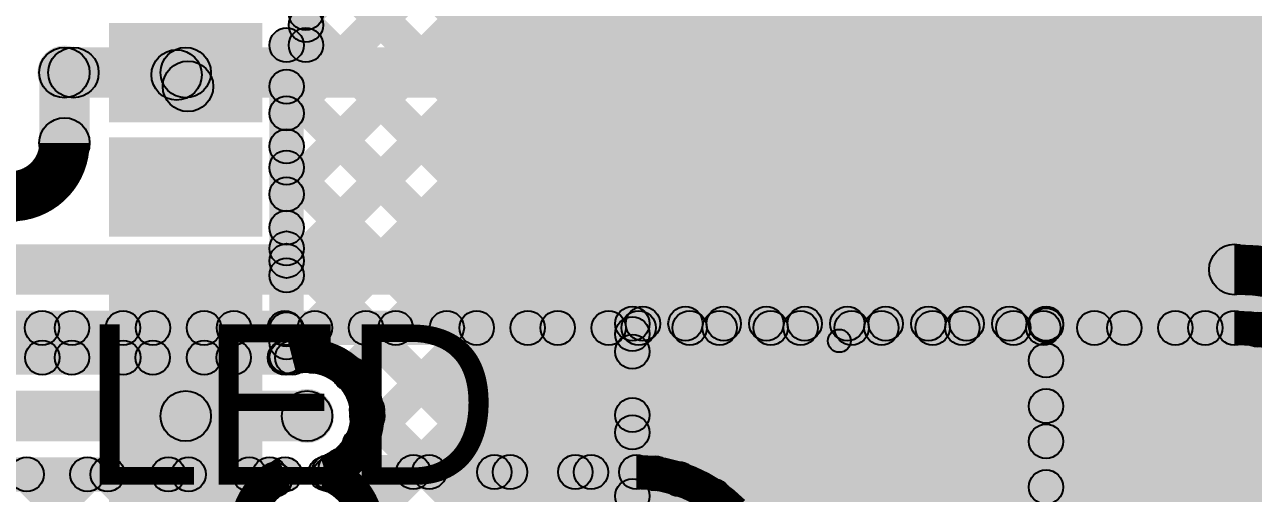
# Model space of a CAD drawing. Header units: millimetres. Extents: x 0 to 210, y 0 to 213.
# Drawn here: x 1.522 to 2.058, y 2.97 to 3.175 of the extents above; entities that cross this region are included whole.
import ezdxf

# ---------------------------------------------------------------- set-up
doc = ezdxf.new("R2010")
doc.units = ezdxf.units.MM
doc.header["$MEASUREMENT"] = 0
for name, color, linetype in [('BottomLayer', 5, 'Continuous'), ('TopLayer', 1, 'Continuous'), ('TopOverlay', 2, 'Continuous'), ('TopPaste', 8, 'Continuous'), ('TopSolder', 216, 'Continuous'), ('ViaHoleLayer', 16, 'Continuous')]:
    doc.layers.add(name, color=color, linetype=linetype)

# ---------------------------------------------------------------- blocks, each defined once
blk = doc.blocks.new('ESP32_WROOM_32E_4MB__5')
at = {"layer": 'TopLayer'}
for points in [[(-0.37402, 0.26732), (-0.31496, 0.26732), (-0.31496, 0.23189), (-0.37402, 0.23189)], [(-0.37402, 0.21732), (-0.31496, 0.21732), (-0.31496, 0.18189), (-0.37402, 0.18189)], [(-0.37402, 0.16732), (-0.31496, 0.16732), (-0.31496, 0.13189), (-0.37402, 0.13189)], [(-0.13189, 0.12244), (0.01378, 0.12244), (0.01378, -0.02323), (-0.13189, -0.02323)], [(-0.37402, 0.11732), (-0.31496, 0.11732), (-0.31496, 0.08189), (-0.37402, 0.08189)], [(-0.37402, 0.06732), (-0.31496, 0.06732), (-0.31496, 0.03189), (-0.37402, 0.03189)]]:
    blk.add_hatch(color=1, dxfattribs=at).paths.add_polyline_path(points)
at = {"layer": 'TopPaste'}
for points in [[(-0.37402, 0.26732), (-0.31496, 0.26732), (-0.31496, 0.23189), (-0.37402, 0.23189)], [(-0.37402, 0.21732), (-0.31496, 0.21732), (-0.31496, 0.18189), (-0.37402, 0.18189)], [(-0.37402, 0.16732), (-0.31496, 0.16732), (-0.31496, 0.13189), (-0.37402, 0.13189)], [(-0.13189, 0.12244), (0.01378, 0.12244), (0.01378, -0.02323), (-0.13189, -0.02323)], [(-0.37402, 0.11732), (-0.31496, 0.11732), (-0.31496, 0.08189), (-0.37402, 0.08189)], [(-0.37402, 0.06732), (-0.31496, 0.06732), (-0.31496, 0.03189), (-0.37402, 0.03189)]]:
    blk.add_hatch(color=8, dxfattribs=at).paths.add_polyline_path(points)
at = {"layer": 'TopSolder'}
for points in [[(-0.37802, 0.27132), (-0.31096, 0.27132), (-0.31096, 0.22789), (-0.37802, 0.22789)], [(-0.37802, 0.22132), (-0.31096, 0.22132), (-0.31096, 0.17789), (-0.37802, 0.17789)], [(-0.37802, 0.17132), (-0.31096, 0.17132), (-0.31096, 0.12789), (-0.37802, 0.12789)], [(-0.13589, 0.12644), (0.01778, 0.12644), (0.01778, -0.02723), (-0.13589, -0.02723)], [(-0.37802, 0.12132), (-0.31096, 0.12132), (-0.31096, 0.07789), (-0.37802, 0.07789)], [(-0.37802, 0.07132), (-0.31096, 0.07132), (-0.31096, 0.02789), (-0.37802, 0.02789)]]:
    blk.add_hatch(color=216, dxfattribs=at).paths.add_polyline_path(points)

msp = doc.modelspace()

# ---------------------------------------------------------------- hatches: boundary and pattern name
at = {"layer": 'BottomLayer'}
h = msp.add_hatch(color=5, dxfattribs=at)
edge = h.paths.add_edge_path()
edge.add_arc((1.53905, 3.154), 0.01181, 0, 360)
h = msp.add_hatch(color=5, dxfattribs=at)
edge = h.paths.add_edge_path()
edge.add_arc((1.53905, 3.154), 0.011, 0, 360)
h = msp.add_hatch(color=5, dxfattribs=at)
edge = h.paths.add_edge_path()
edge.add_arc((1.543, 3.154), 0.011, 0, 360)
for points in [[(1.543, 3.143), (1.543, 3.165), (2.14144, 3.165), (2.14144, 3.143)], [(1.55005, 3.12327), (1.52805, 3.12327), (1.52805, 3.154), (1.55005, 3.154)], [(1.396, 3.057), (1.396, 3.079), (2.05, 3.079), (2.05, 3.057)], [(1.396, 3.035), (1.396, 3.05), (2.05, 3.05), (2.05, 3.035)], [(1.52399, 3.0372), (1.5346, 3.0478), (1.5476, 3.0348), (1.53699, 3.0242)], [(1.53466, 3.0242), (1.52406, 3.0348), (1.53706, 3.0478), (1.54766, 3.0372)], [(1.55935, 3.0372), (1.56996, 3.0478), (1.58296, 3.0348), (1.57235, 3.0242)], [(1.57002, 3.0242), (1.55941, 3.0348), (1.57241, 3.0478), (1.58302, 3.0372)], [(1.5947, 3.0372), (1.60531, 3.0478), (1.61831, 3.0348), (1.6077, 3.0242)], [(1.60537, 3.0242), (1.59477, 3.0348), (1.60777, 3.0478), (1.61837, 3.0372)], [(1.63006, 3.0372), (1.64067, 3.0478), (1.65299, 3.03548), (1.64239, 3.02487)], [(1.64073, 3.0242), (1.63012, 3.0348), (1.64312, 3.0478), (1.65373, 3.0372)], [(1.66905, 3.01716), (1.65844, 3.02777), (1.67848, 3.0478), (1.68908, 3.0372)], [(1.67347, 2.98623), (1.66287, 2.99684), (1.71383, 3.0478), (1.72444, 3.0372)], [(1.66542, 3.0372), (1.67602, 3.0478), (1.73902, 2.9848), (1.72842, 2.9742)], [(1.69679, 2.9742), (1.68619, 2.9848), (1.74919, 3.0478), (1.75979, 3.0372)], [(1.70077, 3.0372), (1.71138, 3.0478), (1.77438, 2.9848), (1.76377, 2.9742)], [(1.73215, 2.9742), (1.72154, 2.9848), (1.78454, 3.0478), (1.79515, 3.0372)], [(1.73613, 3.0372), (1.74673, 3.0478), (1.81268, 2.98186), (1.80207, 2.97125)], [(1.76751, 2.9742), (1.7569, 2.9848), (1.8199, 3.0478), (1.83051, 3.0372)], [(1.77148, 3.0372), (1.78209, 3.0478), (2.0553, 2.77459), (2.04469, 2.76399)], [(1.8023, 2.97364), (1.7917, 2.98425), (1.85525, 3.0478), (1.86586, 3.0372)], [(1.80684, 3.0372), (1.81744, 3.0478), (2.08177, 2.78348), (2.07116, 2.77287)], [(1.82781, 2.9638), (1.81721, 2.9744), (1.89061, 3.0478), (1.90122, 3.0372)], [(1.84589, 2.94651), (1.83528, 2.95712), (1.92596, 3.0478), (1.93657, 3.0372)], [(1.84219, 3.0372), (1.8528, 3.0478), (2.1158, 2.7848), (2.10519, 2.7742)], [(1.85871, 2.92398), (1.8481, 2.93458), (1.96132, 3.0478), (1.97193, 3.0372)], [(1.8638, 2.89372), (1.8532, 2.90432), (1.99668, 3.0478), (2.00728, 3.0372)], [(1.8638, 2.85836), (1.8532, 2.86897), (2.03203, 3.0478), (2.04264, 3.0372)], [(1.8638, 2.82301), (1.8532, 2.83361), (2.06466, 3.04508), (2.07527, 3.03447)], [(1.87755, 3.0372), (1.88815, 3.0478), (2.15115, 2.7848), (2.14055, 2.7742)], [(1.9129, 3.0372), (1.92351, 3.0478), (2.13002, 2.8413), (2.11941, 2.83069)], [(1.94826, 3.0372), (1.95886, 3.0478), (2.1298, 2.87686), (2.1192, 2.86626)], [(1.98361, 3.0372), (1.99422, 3.0478), (2.1298, 2.91222), (2.1192, 2.90161)], [(2.01897, 3.0372), (2.02957, 3.0478), (2.1298, 2.94758), (2.1192, 2.93697)], [(2.05505, 3.03647), (2.06565, 3.04708), (2.12908, 2.98365), (2.11847, 2.97305)], [(1.41863, 3.022), (1.41863, 3.037), (1.63852, 3.037), (1.63852, 3.022)], [(1.8638, 2.78765), (1.8532, 2.79826), (2.0885, 3.03356), (2.09911, 3.02296)], [(1.41863, 2.993), (1.41863, 3.015), (1.645, 3.015), (1.645, 2.993)], [(1.66587, 3.00139), (1.67648, 3.01199), (1.70367, 2.9848), (1.69306, 2.9742)], [(1.41863, 2.971), (1.41863, 2.986), (1.63541, 2.986), (1.63541, 2.971)], [(1.65459, 2.972), (1.65459, 2.987), (1.78886, 2.987), (1.78886, 2.972)], [(1.65477, 2.97713), (1.66538, 2.98774), (1.66831, 2.9848), (1.6577, 2.9742)], [(1.50537, 2.9242), (1.49477, 2.9348), (1.54377, 2.9838), (1.55437, 2.9732)], [(1.51728, 2.9732), (1.52789, 2.9838), (1.73789, 2.7738), (1.72728, 2.7632)], [(1.54137, 2.92484), (1.53076, 2.93545), (1.57912, 2.9838), (1.58973, 2.9732)], [(1.55264, 2.9732), (1.56325, 2.9838), (1.8128, 2.73425), (1.8022, 2.72364)], [(1.56581, 2.91392), (1.5552, 2.92453), (1.61448, 2.9838), (1.62508, 2.9732)], [(1.58799, 2.9732), (1.5986, 2.9838), (1.62401, 2.9584), (1.6134, 2.94779)], [(1.62335, 2.9732), (1.63396, 2.9838), (1.63623, 2.98153), (1.62562, 2.97093)]]:
    msp.add_hatch(color=5, dxfattribs=at).paths.add_polyline_path(points)
h = msp.add_hatch(color=5, dxfattribs=at)
edge = h.paths.add_edge_path()
edge.add_arc((1.53905, 3.12327), 0.011, 0, 360)
h = msp.add_hatch(color=5, dxfattribs=at)
edge = h.paths.add_edge_path()
edge.add_arc((1.53905, 3.12327), 0.011, 0, 360)
h = msp.add_hatch(color=5, dxfattribs=at)
edge = h.paths.add_edge_path()
edge.add_arc((1.51578, 3.1), 0.011, 0, 360)
h = msp.add_hatch(color=5, dxfattribs=at)
edge = h.paths.add_edge_path()
edge.add_arc((1.51578, 3.1), 0.011, 0, 360)
h = msp.add_hatch(color=5, dxfattribs=at)
edge = h.paths.add_edge_path()
edge.add_arc((2.05, 3.068), 0.011, 0, 360)
h = msp.add_hatch(color=5, dxfattribs=at)
edge = h.paths.add_edge_path()
edge.add_arc((2.05, 3.068), 0.011, 0, 360)
h = msp.add_hatch(color=5, dxfattribs=at)
edge = h.paths.add_edge_path()
edge.add_arc((1.5293, 3.0425), 0.0075, 0, 360)
h = msp.add_hatch(color=5, dxfattribs=at)
edge = h.paths.add_edge_path()
edge.add_arc((1.54236, 3.0425), 0.0075, 0, 360)
h = msp.add_hatch(color=5, dxfattribs=at)
edge = h.paths.add_edge_path()
edge.add_arc((1.56465, 3.0425), 0.0075, 0, 360)
h = msp.add_hatch(color=5, dxfattribs=at)
edge = h.paths.add_edge_path()
edge.add_arc((1.57772, 3.0425), 0.0075, 0, 360)
h = msp.add_hatch(color=5, dxfattribs=at)
edge = h.paths.add_edge_path()
edge.add_arc((1.60001, 3.0425), 0.0075, 0, 360)
h = msp.add_hatch(color=5, dxfattribs=at)
edge = h.paths.add_edge_path()
edge.add_arc((1.61307, 3.0425), 0.0075, 0, 360)
h = msp.add_hatch(color=5, dxfattribs=at)
edge = h.paths.add_edge_path()
edge.add_arc((1.63536, 3.0425), 0.0075, 0, 360)
h = msp.add_hatch(color=5, dxfattribs=at)
edge = h.paths.add_edge_path()
edge.add_arc((1.64843, 3.0425), 0.0075, 0, 360)
h = msp.add_hatch(color=5, dxfattribs=at)
edge = h.paths.add_edge_path()
edge.add_arc((1.67072, 3.0425), 0.0075, 0, 360)
h = msp.add_hatch(color=5, dxfattribs=at)
edge = h.paths.add_edge_path()
edge.add_arc((1.68378, 3.0425), 0.0075, 0, 360)
h = msp.add_hatch(color=5, dxfattribs=at)
edge = h.paths.add_edge_path()
edge.add_arc((1.70607, 3.0425), 0.0075, 0, 360)
h = msp.add_hatch(color=5, dxfattribs=at)
edge = h.paths.add_edge_path()
edge.add_arc((1.71914, 3.0425), 0.0075, 0, 360)
h = msp.add_hatch(color=5, dxfattribs=at)
edge = h.paths.add_edge_path()
edge.add_arc((1.74143, 3.0425), 0.0075, 0, 360)
h = msp.add_hatch(color=5, dxfattribs=at)
edge = h.paths.add_edge_path()
edge.add_arc((1.75449, 3.0425), 0.0075, 0, 360)
h = msp.add_hatch(color=5, dxfattribs=at)
edge = h.paths.add_edge_path()
edge.add_arc((1.77678, 3.0425), 0.0075, 0, 360)
h = msp.add_hatch(color=5, dxfattribs=at)
edge = h.paths.add_edge_path()
edge.add_arc((1.78985, 3.0425), 0.0075, 0, 360)
h = msp.add_hatch(color=5, dxfattribs=at)
edge = h.paths.add_edge_path()
edge.add_arc((1.81214, 3.0425), 0.0075, 0, 360)
h = msp.add_hatch(color=5, dxfattribs=at)
edge = h.paths.add_edge_path()
edge.add_arc((1.8252, 3.0425), 0.0075, 0, 360)
h = msp.add_hatch(color=5, dxfattribs=at)
edge = h.paths.add_edge_path()
edge.add_arc((1.8475, 3.0425), 0.0075, 0, 360)
h = msp.add_hatch(color=5, dxfattribs=at)
edge = h.paths.add_edge_path()
edge.add_arc((1.86056, 3.0425), 0.0075, 0, 360)
h = msp.add_hatch(color=5, dxfattribs=at)
edge = h.paths.add_edge_path()
edge.add_arc((1.88285, 3.0425), 0.0075, 0, 360)
h = msp.add_hatch(color=5, dxfattribs=at)
edge = h.paths.add_edge_path()
edge.add_arc((1.89591, 3.0425), 0.0075, 0, 360)
h = msp.add_hatch(color=5, dxfattribs=at)
edge = h.paths.add_edge_path()
edge.add_arc((1.91821, 3.0425), 0.0075, 0, 360)
h = msp.add_hatch(color=5, dxfattribs=at)
edge = h.paths.add_edge_path()
edge.add_arc((1.93127, 3.0425), 0.0075, 0, 360)
h = msp.add_hatch(color=5, dxfattribs=at)
edge = h.paths.add_edge_path()
edge.add_arc((1.95356, 3.0425), 0.0075, 0, 360)
h = msp.add_hatch(color=5, dxfattribs=at)
edge = h.paths.add_edge_path()
edge.add_arc((1.96662, 3.0425), 0.0075, 0, 360)
h = msp.add_hatch(color=5, dxfattribs=at)
edge = h.paths.add_edge_path()
edge.add_arc((1.98892, 3.0425), 0.0075, 0, 360)
h = msp.add_hatch(color=5, dxfattribs=at)
edge = h.paths.add_edge_path()
edge.add_arc((2.00198, 3.0425), 0.0075, 0, 360)
h = msp.add_hatch(color=5, dxfattribs=at)
edge = h.paths.add_edge_path()
edge.add_arc((2.02427, 3.0425), 0.0075, 0, 360)
h = msp.add_hatch(color=5, dxfattribs=at)
edge = h.paths.add_edge_path()
edge.add_arc((2.03733, 3.0425), 0.0075, 0, 360)
h = msp.add_hatch(color=5, dxfattribs=at)
edge = h.paths.add_edge_path()
edge.add_arc((2.05, 3.0425), 0.0075, 0, 360)
h = msp.add_hatch(color=5, dxfattribs=at)
edge = h.paths.add_edge_path()
edge.add_arc((2.05, 3.0425), 0.0075, 0, 360)
h = msp.add_hatch(color=5, dxfattribs=at)
edge = h.paths.add_edge_path()
edge.add_arc((2.06035, 3.04178), 0.0075, 0, 360)
h = msp.add_hatch(color=5, dxfattribs=at)
edge = h.paths.add_edge_path()
edge.add_arc((1.52936, 3.0295), 0.0075, 0, 360)
h = msp.add_hatch(color=5, dxfattribs=at)
edge = h.paths.add_edge_path()
edge.add_arc((1.5423, 3.0295), 0.0075, 0, 360)
h = msp.add_hatch(color=5, dxfattribs=at)
edge = h.paths.add_edge_path()
edge.add_arc((1.56471, 3.0295), 0.0075, 0, 360)
h = msp.add_hatch(color=5, dxfattribs=at)
edge = h.paths.add_edge_path()
edge.add_arc((1.57765, 3.0295), 0.0075, 0, 360)
h = msp.add_hatch(color=5, dxfattribs=at)
edge = h.paths.add_edge_path()
edge.add_arc((1.60007, 3.0295), 0.0075, 0, 360)
h = msp.add_hatch(color=5, dxfattribs=at)
edge = h.paths.add_edge_path()
edge.add_arc((1.61301, 3.0295), 0.0075, 0, 360)
h = msp.add_hatch(color=5, dxfattribs=at)
edge = h.paths.add_edge_path()
edge.add_arc((1.63543, 3.0295), 0.0075, 0, 360)
h = msp.add_hatch(color=5, dxfattribs=at)
edge = h.paths.add_edge_path()
edge.add_arc((1.63852, 3.0295), 0.0075, 0, 360)
h = msp.add_hatch(color=5, dxfattribs=at)
edge = h.paths.add_edge_path()
edge.add_arc((1.63852, 3.0295), 0.0075, 0, 360)
h = msp.add_hatch(color=5, dxfattribs=at)
edge = h.paths.add_edge_path()
edge.add_arc((1.64769, 3.03017), 0.0075, 0, 360)
h = msp.add_hatch(color=5, dxfattribs=at)
edge = h.paths.add_edge_path()
edge.add_arc((1.66374, 3.02246), 0.0075, 0, 360)
h = msp.add_hatch(color=5, dxfattribs=at)
edge = h.paths.add_edge_path()
edge.add_arc((1.645, 3.004), 0.01181, 0, 360)
h = msp.add_hatch(color=5, dxfattribs=at)
edge = h.paths.add_edge_path()
edge.add_arc((1.645, 3.004), 0.011, 0, 360)
h = msp.add_hatch(color=5, dxfattribs=at)
edge = h.paths.add_edge_path()
edge.add_arc((1.67117, 3.00669), 0.0075, 0, 360)
h = msp.add_hatch(color=5, dxfattribs=at)
edge = h.paths.add_edge_path()
edge.add_arc((1.67131, 3.004), 0.0075, 0, 360)
h = msp.add_hatch(color=5, dxfattribs=at)
edge = h.paths.add_edge_path()
edge.add_arc((1.67131, 3.004), 0.0075, 0, 360)
h = msp.add_hatch(color=5, dxfattribs=at)
edge = h.paths.add_edge_path()
edge.add_arc((1.66817, 2.99153), 0.0075, 0, 360)
h = msp.add_hatch(color=5, dxfattribs=at)
edge = h.paths.add_edge_path()
edge.add_arc((1.66007, 2.98243), 0.0075, 0, 360)
h = msp.add_hatch(color=5, dxfattribs=at)
edge = h.paths.add_edge_path()
edge.add_arc((1.52259, 2.9785), 0.0075, 0, 360)
h = msp.add_hatch(color=5, dxfattribs=at)
edge = h.paths.add_edge_path()
edge.add_arc((1.54907, 2.9785), 0.0075, 0, 360)
h = msp.add_hatch(color=5, dxfattribs=at)
edge = h.paths.add_edge_path()
edge.add_arc((1.55794, 2.9785), 0.0075, 0, 360)
h = msp.add_hatch(color=5, dxfattribs=at)
edge = h.paths.add_edge_path()
edge.add_arc((1.58443, 2.9785), 0.0075, 0, 360)
h = msp.add_hatch(color=5, dxfattribs=at)
edge = h.paths.add_edge_path()
edge.add_arc((1.5933, 2.9785), 0.0075, 0, 360)
h = msp.add_hatch(color=5, dxfattribs=at)
edge = h.paths.add_edge_path()
edge.add_arc((1.61978, 2.9785), 0.0075, 0, 360)
h = msp.add_hatch(color=5, dxfattribs=at)
edge = h.paths.add_edge_path()
edge.add_arc((1.62865, 2.9785), 0.0075, 0, 360)
h = msp.add_hatch(color=5, dxfattribs=at)
edge = h.paths.add_edge_path()
edge.add_arc((1.63541, 2.9785), 0.0075, 0, 360)
h = msp.add_hatch(color=5, dxfattribs=at)
edge = h.paths.add_edge_path()
edge.add_arc((1.63541, 2.9785), 0.0075, 0, 360)
h = msp.add_hatch(color=5, dxfattribs=at)
edge = h.paths.add_edge_path()
edge.add_arc((1.65459, 2.9795), 0.0075, 0, 360)
h = msp.add_hatch(color=5, dxfattribs=at)
edge = h.paths.add_edge_path()
edge.add_arc((1.65459, 2.9795), 0.0075, 0, 360)
h = msp.add_hatch(color=5, dxfattribs=at)
edge = h.paths.add_edge_path()
edge.add_arc((1.66301, 2.9795), 0.0075, 0, 360)
h = msp.add_hatch(color=5, dxfattribs=at)
edge = h.paths.add_edge_path()
edge.add_arc((1.69149, 2.9795), 0.0075, 0, 360)
h = msp.add_hatch(color=5, dxfattribs=at)
edge = h.paths.add_edge_path()
edge.add_arc((1.69836, 2.9795), 0.0075, 0, 360)
h = msp.add_hatch(color=5, dxfattribs=at)
edge = h.paths.add_edge_path()
edge.add_arc((1.72685, 2.9795), 0.0075, 0, 360)
h = msp.add_hatch(color=5, dxfattribs=at)
edge = h.paths.add_edge_path()
edge.add_arc((1.73372, 2.9795), 0.0075, 0, 360)
h = msp.add_hatch(color=5, dxfattribs=at)
edge = h.paths.add_edge_path()
edge.add_arc((1.7622, 2.9795), 0.0075, 0, 360)
h = msp.add_hatch(color=5, dxfattribs=at)
edge = h.paths.add_edge_path()
edge.add_arc((1.76907, 2.9795), 0.0075, 0, 360)
h = msp.add_hatch(color=5, dxfattribs=at)
edge = h.paths.add_edge_path()
edge.add_arc((1.78886, 2.9795), 0.0075, 0, 360)
h = msp.add_hatch(color=5, dxfattribs=at)
edge = h.paths.add_edge_path()
edge.add_arc((1.78886, 2.9795), 0.0075, 0, 360)
h = msp.add_hatch(color=5, dxfattribs=at)
edge = h.paths.add_edge_path()
edge.add_arc((1.797, 2.97894), 0.0075, 0, 360)
h = msp.add_hatch(color=5, dxfattribs=at)
edge = h.paths.add_edge_path()
edge.add_arc((1.63092, 2.97623), 0.0075, 0, 360)
h = msp.add_hatch(color=5, dxfattribs=at)
edge = h.paths.add_edge_path()
edge.add_arc((1.80738, 2.97655), 0.0075, 0, 360)
h = msp.add_hatch(color=5, dxfattribs=at)
edge = h.paths.add_edge_path()
edge.add_arc((1.82251, 2.9691), 0.0075, 0, 360)
at = {"layer": 'TopLayer'}
for points in [[(1.705, 2.626), (2.183, 2.626), (2.183, 3.273), (1.705, 3.273)], [(1.64135, 3.06018), (1.63075, 3.07078), (1.76427, 3.2043), (1.77487, 3.1937)], [(1.64135, 3.09553), (1.63075, 3.10614), (1.72891, 3.2043), (1.73952, 3.1937)], [(1.64135, 3.02482), (1.63075, 3.03543), (1.79962, 3.2043), (1.81023, 3.1937)], [(1.64135, 3.13089), (1.63075, 3.14149), (1.69356, 3.2043), (1.70416, 3.1937)], [(1.6498, 3.17469), (1.6392, 3.1853), (1.6582, 3.2043), (1.66881, 3.1937)], [(1.65034, 3.1937), (1.66094, 3.2043), (1.81561, 3.04964), (1.805, 3.03903)], [(1.66905, 3.01716), (1.65844, 3.02777), (1.83498, 3.2043), (1.84558, 3.1937)], [(1.67347, 2.98623), (1.66287, 2.99684), (1.87033, 3.2043), (1.88094, 3.1937)], [(1.67616, 2.95356), (1.66555, 2.96417), (1.90569, 3.2043), (1.91629, 3.1937)], [(1.68569, 3.1937), (1.6963, 3.2043), (1.85096, 3.04964), (1.84036, 3.03903)], [(1.72105, 3.1937), (1.73165, 3.2043), (1.88632, 3.04964), (1.87571, 3.03903)], [(1.7564, 3.1937), (1.76701, 3.2043), (1.92167, 3.04964), (1.91107, 3.03903)], [(1.79698, 3.03903), (1.78638, 3.04964), (1.94104, 3.2043), (1.95165, 3.1937)], [(1.79176, 3.1937), (1.80236, 3.2043), (1.95703, 3.04964), (1.94642, 3.03903)], [(1.83234, 3.03903), (1.82173, 3.04964), (1.9764, 3.2043), (1.98701, 3.1937)], [(1.82711, 3.1937), (1.83772, 3.2043), (2.21712, 2.82491), (2.20651, 2.8143)], [(1.8677, 3.03903), (1.85709, 3.04964), (2.01175, 3.2043), (2.02236, 3.1937)], [(1.86247, 3.1937), (1.87307, 3.2043), (2.24203, 2.83535), (2.23142, 2.82474)], [(1.90305, 3.03903), (1.89244, 3.04964), (2.04711, 3.2043), (2.05772, 3.1937)], [(1.89782, 3.1937), (1.90843, 3.2043), (2.24228, 2.87046), (2.23167, 2.85985)], [(1.93841, 3.03903), (1.9278, 3.04964), (2.08246, 3.2043), (2.09307, 3.1937)], [(1.93318, 3.1937), (1.94379, 3.2043), (2.24228, 2.90581), (2.23167, 2.89521)], [(1.97309, 3.00301), (1.96249, 3.01362), (2.15318, 3.2043), (2.16378, 3.1937)], [(1.97309, 2.96765), (1.96249, 2.97826), (2.18853, 3.2043), (2.19914, 3.1937)], [(1.97309, 3.03836), (1.96249, 3.04897), (2.11782, 3.2043), (2.12843, 3.1937)], [(1.97309, 2.9323), (1.96249, 2.94291), (2.22389, 3.2043), (2.23449, 3.1937)], [(1.96853, 3.1937), (1.97914, 3.2043), (2.24228, 2.94117), (2.23167, 2.93056)], [(2.00389, 3.1937), (2.0145, 3.2043), (2.24228, 2.97652), (2.23167, 2.96592)], [(2.03924, 3.1937), (2.04985, 3.2043), (2.24228, 3.01188), (2.23167, 3.00127)], [(1.652, 3.16599), (1.637, 3.16599), (1.637, 3.199), (1.652, 3.199)], [(1.6392, 3.16948), (1.6498, 3.18009), (1.79243, 3.03747), (1.78182, 3.02686)], [(1.63605, 3.15849), (1.63605, 3.17349), (1.6445, 3.17349), (1.6445, 3.15849)], [(1.97309, 2.89694), (1.96249, 2.90755), (2.23167, 3.17673), (2.24228, 3.16612)], [(1.53905, 3.143), (1.53905, 3.165), (1.59202, 3.165), (1.59202, 3.143)], [(1.64355, 3.13622), (1.62855, 3.13622), (1.62855, 3.16599), (1.64355, 3.16599)], [(1.58025, 3.14522), (1.5958, 3.16078), (1.6008, 3.15578), (1.58525, 3.14022)], [(1.63075, 3.14258), (1.64135, 3.15318), (1.79243, 3.00211), (1.78182, 2.9915)], [(1.64355, 3.12178), (1.62855, 3.12178), (1.62855, 3.13622), (1.64355, 3.13622)], [(1.64355, 3.12178), (1.62855, 3.12178), (1.62855, 3.13622), (1.64355, 3.13622)], [(1.64355, 3.08622), (1.62855, 3.08622), (1.62855, 3.12178), (1.64355, 3.12178)], [(1.63075, 3.10722), (1.64135, 3.11783), (1.79243, 2.96676), (1.78182, 2.95615)], [(1.64355, 3.07178), (1.62855, 3.07178), (1.62855, 3.08622), (1.64355, 3.08622)], [(1.64355, 3.07178), (1.62855, 3.07178), (1.62855, 3.08622), (1.64355, 3.08622)], [(1.63075, 3.07186), (1.64135, 3.08247), (1.79243, 2.9314), (1.78182, 2.92079)], [(1.64355, 3.03622), (1.62855, 3.03622), (1.62855, 3.07178), (1.64355, 3.07178)], [(1.79243, 3.03447), (1.78182, 3.04508), (1.78638, 3.04964), (1.79698, 3.03903)], [(1.78712, 3.03683), (1.78712, 3.05183), (1.96779, 3.05183), (1.96779, 3.03683)], [(1.63075, 3.03651), (1.64135, 3.04712), (1.65299, 3.03548), (1.64239, 3.02487)], [(1.64135, 2.8834), (1.63075, 2.89401), (1.78182, 3.04508), (1.79243, 3.03447)], [(1.79462, 2.86367), (1.77962, 2.86367), (1.77962, 3.04433), (1.79462, 3.04433)], [(1.97529, 2.86367), (1.96029, 2.86367), (1.96029, 3.04433), (1.97529, 3.04433)], [(1.64355, 3.0295), (1.62855, 3.0295), (1.62855, 3.03622), (1.64355, 3.03622)], [(1.64355, 3.0295), (1.62855, 3.0295), (1.62855, 3.03622), (1.64355, 3.03622)], [(1.88246, 2.954), (1.87246, 2.954), (1.87246, 3.03683), (1.88246, 3.03683)], [(1.96249, 3.02297), (1.97309, 3.03357), (2.19739, 2.80927), (2.18679, 2.79867)], [(1.59202, 2.993), (1.59202, 3.015), (1.645, 3.015), (1.645, 2.993)], [(1.63722, 2.99622), (1.65278, 3.01178), (1.65278, 3.01178), (1.63722, 2.99622)], [(1.66587, 3.00139), (1.67648, 3.01199), (1.79243, 2.89605), (1.78182, 2.88544)], [(1.64135, 2.84805), (1.63075, 2.85865), (1.78182, 3.00972), (1.79243, 2.99912)], [(1.96249, 2.98761), (1.97309, 2.99822), (2.18885, 2.78247), (2.17824, 2.77186)], [(1.66028, 2.97304), (1.64968, 2.98365), (1.65216, 2.98613), (1.66277, 2.97553)], [(1.65477, 2.97713), (1.66538, 2.98774), (2.01731, 2.6358), (2.0067, 2.6252)], [(1.64135, 2.81269), (1.63075, 2.8233), (1.78182, 2.97437), (1.79243, 2.96376)]]:
    msp.add_hatch(color=1, dxfattribs=at).paths.add_polyline_path(points)
h = msp.add_hatch(color=1, dxfattribs=at)
edge = h.paths.add_edge_path()
edge.add_arc((1.6445, 3.18), 0.0075, 0, 360)
h = msp.add_hatch(color=1, dxfattribs=at)
edge = h.paths.add_edge_path()
edge.add_arc((1.6445, 3.17478), 0.0075, 0, 360)
h = msp.add_hatch(color=1, dxfattribs=at)
edge = h.paths.add_edge_path()
edge.add_arc((1.63605, 3.16599), 0.0075, 0, 360)
h = msp.add_hatch(color=1, dxfattribs=at)
edge = h.paths.add_edge_path()
edge.add_arc((1.63605, 3.16599), 0.0075, 0, 360)
h = msp.add_hatch(color=1, dxfattribs=at)
edge = h.paths.add_edge_path()
edge.add_arc((1.6445, 3.16599), 0.0075, 0, 360)
h = msp.add_hatch(color=1, dxfattribs=at)
edge = h.paths.add_edge_path()
edge.add_arc((1.6445, 3.16599), 0.0075, 0, 360)
h = msp.add_hatch(color=1, dxfattribs=at)
edge = h.paths.add_edge_path()
edge.add_arc((1.53905, 3.154), 0.01181, 0, 360)
h = msp.add_hatch(color=1, dxfattribs=at)
edge = h.paths.add_edge_path()
edge.add_arc((1.53905, 3.154), 0.011, 0, 360)
h = msp.add_hatch(color=1, dxfattribs=at)
edge = h.paths.add_edge_path()
edge.add_arc((1.58802, 3.153), 0.011, 0, 360)
h = msp.add_hatch(color=1, dxfattribs=at)
edge = h.paths.add_edge_path()
edge.add_arc((1.59202, 3.154), 0.011, 0, 360)
h = msp.add_hatch(color=1, dxfattribs=at)
edge = h.paths.add_edge_path()
edge.add_arc((1.59302, 3.148), 0.011, 0, 360)
h = msp.add_hatch(color=1, dxfattribs=at)
edge = h.paths.add_edge_path()
edge.add_arc((1.63605, 3.14788), 0.0075, 0, 360)
h = msp.add_hatch(color=1, dxfattribs=at)
edge = h.paths.add_edge_path()
edge.add_arc((1.63605, 3.13622), 0.0075, 0, 360)
h = msp.add_hatch(color=1, dxfattribs=at)
edge = h.paths.add_edge_path()
edge.add_arc((1.63605, 3.13622), 0.0075, 0, 360)
h = msp.add_hatch(color=1, dxfattribs=at)
edge = h.paths.add_edge_path()
edge.add_arc((1.63605, 3.13622), 0.0075, 0, 360)
h = msp.add_hatch(color=1, dxfattribs=at)
edge = h.paths.add_edge_path()
edge.add_arc((1.63605, 3.13619), 0.0075, 0, 360)
h = msp.add_hatch(color=1, dxfattribs=at)
edge = h.paths.add_edge_path()
edge.add_arc((1.63605, 3.12178), 0.0075, 0, 360)
h = msp.add_hatch(color=1, dxfattribs=at)
edge = h.paths.add_edge_path()
edge.add_arc((1.63605, 3.12178), 0.0075, 0, 360)
h = msp.add_hatch(color=1, dxfattribs=at)
edge = h.paths.add_edge_path()
edge.add_arc((1.63605, 3.12178), 0.0075, 0, 360)
h = msp.add_hatch(color=1, dxfattribs=at)
edge = h.paths.add_edge_path()
edge.add_arc((1.63605, 3.11252), 0.0075, 0, 360)
h = msp.add_hatch(color=1, dxfattribs=at)
edge = h.paths.add_edge_path()
edge.add_arc((1.63605, 3.10084), 0.0075, 0, 360)
h = msp.add_hatch(color=1, dxfattribs=at)
edge = h.paths.add_edge_path()
edge.add_arc((1.63605, 3.08622), 0.0075, 0, 360)
h = msp.add_hatch(color=1, dxfattribs=at)
edge = h.paths.add_edge_path()
edge.add_arc((1.63605, 3.08622), 0.0075, 0, 360)
h = msp.add_hatch(color=1, dxfattribs=at)
edge = h.paths.add_edge_path()
edge.add_arc((1.63605, 3.08622), 0.0075, 0, 360)
h = msp.add_hatch(color=1, dxfattribs=at)
edge = h.paths.add_edge_path()
edge.add_arc((1.63605, 3.07717), 0.0075, 0, 360)
h = msp.add_hatch(color=1, dxfattribs=at)
edge = h.paths.add_edge_path()
edge.add_arc((1.63605, 3.07178), 0.0075, 0, 360)
h = msp.add_hatch(color=1, dxfattribs=at)
edge = h.paths.add_edge_path()
edge.add_arc((1.63605, 3.07178), 0.0075, 0, 360)
h = msp.add_hatch(color=1, dxfattribs=at)
edge = h.paths.add_edge_path()
edge.add_arc((1.63605, 3.07178), 0.0075, 0, 360)
h = msp.add_hatch(color=1, dxfattribs=at)
edge = h.paths.add_edge_path()
edge.add_arc((1.63605, 3.06548), 0.0075, 0, 360)
h = msp.add_hatch(color=1, dxfattribs=at)
edge = h.paths.add_edge_path()
edge.add_arc((1.63605, 3.04181), 0.0075, 0, 360)
h = msp.add_hatch(color=1, dxfattribs=at)
edge = h.paths.add_edge_path()
edge.add_arc((1.78712, 3.04433), 0.0075, 0, 360)
h = msp.add_hatch(color=1, dxfattribs=at)
edge = h.paths.add_edge_path()
edge.add_arc((1.78712, 3.04433), 0.0075, 0, 360)
h = msp.add_hatch(color=1, dxfattribs=at)
edge = h.paths.add_edge_path()
edge.add_arc((1.79168, 3.04433), 0.0075, 0, 360)
h = msp.add_hatch(color=1, dxfattribs=at)
edge = h.paths.add_edge_path()
edge.add_arc((1.79168, 3.04433), 0.0075, 0, 360)
h = msp.add_hatch(color=1, dxfattribs=at)
edge = h.paths.add_edge_path()
edge.add_arc((1.81031, 3.04433), 0.0075, 0, 360)
h = msp.add_hatch(color=1, dxfattribs=at)
edge = h.paths.add_edge_path()
edge.add_arc((1.82704, 3.04433), 0.0075, 0, 360)
h = msp.add_hatch(color=1, dxfattribs=at)
edge = h.paths.add_edge_path()
edge.add_arc((1.84566, 3.04433), 0.0075, 0, 360)
h = msp.add_hatch(color=1, dxfattribs=at)
edge = h.paths.add_edge_path()
edge.add_arc((1.86239, 3.04433), 0.0075, 0, 360)
h = msp.add_hatch(color=1, dxfattribs=at)
edge = h.paths.add_edge_path()
edge.add_arc((1.88102, 3.04433), 0.0075, 0, 360)
h = msp.add_hatch(color=1, dxfattribs=at)
edge = h.paths.add_edge_path()
edge.add_arc((1.89775, 3.04433), 0.0075, 0, 360)
h = msp.add_hatch(color=1, dxfattribs=at)
edge = h.paths.add_edge_path()
edge.add_arc((1.91637, 3.04433), 0.0075, 0, 360)
h = msp.add_hatch(color=1, dxfattribs=at)
edge = h.paths.add_edge_path()
edge.add_arc((1.9331, 3.04433), 0.0075, 0, 360)
h = msp.add_hatch(color=1, dxfattribs=at)
edge = h.paths.add_edge_path()
edge.add_arc((1.95173, 3.04433), 0.0075, 0, 360)
h = msp.add_hatch(color=1, dxfattribs=at)
edge = h.paths.add_edge_path()
edge.add_arc((1.96779, 3.04433), 0.0075, 0, 360)
h = msp.add_hatch(color=1, dxfattribs=at)
edge = h.paths.add_edge_path()
edge.add_arc((1.96779, 3.04433), 0.0075, 0, 360)
h = msp.add_hatch(color=1, dxfattribs=at)
edge = h.paths.add_edge_path()
edge.add_arc((1.96779, 3.04367), 0.0075, 0, 360)
h = msp.add_hatch(color=1, dxfattribs=at)
edge = h.paths.add_edge_path()
edge.add_arc((1.63605, 3.03622), 0.0075, 0, 360)
h = msp.add_hatch(color=1, dxfattribs=at)
edge = h.paths.add_edge_path()
edge.add_arc((1.63605, 3.03622), 0.0075, 0, 360)
h = msp.add_hatch(color=1, dxfattribs=at)
edge = h.paths.add_edge_path()
edge.add_arc((1.63605, 3.03622), 0.0075, 0, 360)
h = msp.add_hatch(color=1, dxfattribs=at)
edge = h.paths.add_edge_path()
edge.add_arc((1.78712, 3.03978), 0.0075, 0, 360)
h = msp.add_hatch(color=1, dxfattribs=at)
edge = h.paths.add_edge_path()
edge.add_arc((1.78712, 3.03978), 0.0075, 0, 360)
h = msp.add_hatch(color=1, dxfattribs=at)
edge = h.paths.add_edge_path()
edge.add_arc((1.78712, 3.03216), 0.0075, 0, 360)
h = msp.add_hatch(color=1, dxfattribs=at)
edge = h.paths.add_edge_path()
edge.add_arc((1.87746, 3.03683), 0.005, 0, 360)
h = msp.add_hatch(color=1, dxfattribs=at)
edge = h.paths.add_edge_path()
edge.add_arc((1.63605, 3.03013), 0.0075, 0, 360)
h = msp.add_hatch(color=1, dxfattribs=at)
edge = h.paths.add_edge_path()
edge.add_arc((1.63605, 3.0295), 0.0075, 0, 360)
h = msp.add_hatch(color=1, dxfattribs=at)
edge = h.paths.add_edge_path()
edge.add_arc((1.63605, 3.0295), 0.0075, 0, 360)
h = msp.add_hatch(color=1, dxfattribs=at)
edge = h.paths.add_edge_path()
edge.add_arc((1.63852, 3.0295), 0.0075, 0, 360)
h = msp.add_hatch(color=1, dxfattribs=at)
edge = h.paths.add_edge_path()
edge.add_arc((1.64769, 3.03017), 0.0075, 0, 360)
h = msp.add_hatch(color=1, dxfattribs=at)
edge = h.paths.add_edge_path()
edge.add_arc((1.96779, 3.02827), 0.0075, 0, 360)
h = msp.add_hatch(color=1, dxfattribs=at)
edge = h.paths.add_edge_path()
edge.add_arc((1.66374, 3.02246), 0.0075, 0, 360)
h = msp.add_hatch(color=1, dxfattribs=at)
edge = h.paths.add_edge_path()
edge.add_arc((1.59202, 3.004), 0.011, 0, 360)
h = msp.add_hatch(color=1, dxfattribs=at)
edge = h.paths.add_edge_path()
edge.add_arc((1.645, 3.004), 0.01181, 0, 360)
h = msp.add_hatch(color=1, dxfattribs=at)
edge = h.paths.add_edge_path()
edge.add_arc((1.645, 3.004), 0.011, 0, 360)
h = msp.add_hatch(color=1, dxfattribs=at)
edge = h.paths.add_edge_path()
edge.add_arc((1.645, 3.004), 0.011, 0, 360)
h = msp.add_hatch(color=1, dxfattribs=at)
edge = h.paths.add_edge_path()
edge.add_arc((1.645, 3.004), 0.011, 0, 360)
h = msp.add_hatch(color=1, dxfattribs=at)
edge = h.paths.add_edge_path()
edge.add_arc((1.67117, 3.00669), 0.0075, 0, 360)
h = msp.add_hatch(color=1, dxfattribs=at)
edge = h.paths.add_edge_path()
edge.add_arc((1.67131, 3.004), 0.0075, 0, 360)
h = msp.add_hatch(color=1, dxfattribs=at)
edge = h.paths.add_edge_path()
edge.add_arc((1.67131, 3.004), 0.0075, 0, 360)
h = msp.add_hatch(color=1, dxfattribs=at)
edge = h.paths.add_edge_path()
edge.add_arc((1.78712, 3.00442), 0.0075, 0, 360)
h = msp.add_hatch(color=1, dxfattribs=at)
edge = h.paths.add_edge_path()
edge.add_arc((1.96779, 3.00831), 0.0075, 0, 360)
h = msp.add_hatch(color=1, dxfattribs=at)
edge = h.paths.add_edge_path()
edge.add_arc((1.78712, 2.99681), 0.0075, 0, 360)
h = msp.add_hatch(color=1, dxfattribs=at)
edge = h.paths.add_edge_path()
edge.add_arc((1.96779, 2.99291), 0.0075, 0, 360)
h = msp.add_hatch(color=1, dxfattribs=at)
edge = h.paths.add_edge_path()
edge.add_arc((1.66817, 2.99153), 0.0075, 0, 360)
h = msp.add_hatch(color=1, dxfattribs=at)
edge = h.paths.add_edge_path()
edge.add_arc((1.66007, 2.98243), 0.0075, 0, 360)
h = msp.add_hatch(color=1, dxfattribs=at)
edge = h.paths.add_edge_path()
edge.add_arc((1.6532, 2.979), 0.0075, 0, 360)
h = msp.add_hatch(color=1, dxfattribs=at)
edge = h.paths.add_edge_path()
edge.add_arc((1.6532, 2.979), 0.0075, 0, 360)
h = msp.add_hatch(color=1, dxfattribs=at)
edge = h.paths.add_edge_path()
edge.add_arc((1.65498, 2.97834), 0.0075, 0, 360)
h = msp.add_hatch(color=1, dxfattribs=at)
edge = h.paths.add_edge_path()
edge.add_arc((1.65747, 2.98083), 0.0075, 0, 360)
h = msp.add_hatch(color=1, dxfattribs=at)
edge = h.paths.add_edge_path()
edge.add_arc((1.96779, 2.97296), 0.0075, 0, 360)
h = msp.add_hatch(color=1, dxfattribs=at)
edge = h.paths.add_edge_path()
edge.add_arc((1.78712, 2.96906), 0.0075, 0, 360)
at = {"layer": 'ViaHoleLayer'}
h = msp.add_hatch(color=16, dxfattribs=at)
edge = h.paths.add_edge_path()
edge.add_arc((1.53905, 3.154), 0.00591, 0, 360)
h = msp.add_hatch(color=16, dxfattribs=at)
edge = h.paths.add_edge_path()
edge.add_arc((1.645, 3.004), 0.00591, 0, 360)

# ---------------------------------------------------------------- linework, layer by layer
at = {"layer": 'BottomLayer'}
for points, const_width in [([(1.53905, 3.12327, -0.414214), (1.51578, 3.1)], 0.022), ([(2.05, 3.068, -0.414214), (2.15, 2.968)], 0.022), ([(2.05, 3.0425, -0.414214), (2.1245, 2.968)], 0.015), ([(1.63852, 3.0295, -0.489152), (1.67131, 3.004)], 0.015), ([(1.67131, 3.004, -0.308681), (1.65459, 2.9795)], 0.015), ([(1.65148, 2.9285, -0.939724), (1.63541, 2.9785)], 0.015), ([(1.78886, 2.9795, -0.198912), (1.83103, 2.96203)], 0.015)]:
    msp.add_lwpolyline(points, format="xyb", dxfattribs=dict(at, const_width=const_width))
for centre, radius in [((1.53905, 3.154), 0.011), ((1.543, 3.154), 0.011), ((1.53905, 3.12327), 0.011), ((1.53905, 3.12327), 0.011), ((1.51578, 3.1), 0.011), ((1.51578, 3.1), 0.011), ((2.05, 3.068), 0.011), ((2.05, 3.068), 0.011), ((1.5293, 3.0425), 0.0075), ((1.54236, 3.0425), 0.0075), ((1.56465, 3.0425), 0.0075), ((1.57772, 3.0425), 0.0075), ((1.60001, 3.0425), 0.0075), ((1.61307, 3.0425), 0.0075), ((1.63536, 3.0425), 0.0075), ((1.64843, 3.0425), 0.0075), ((1.67072, 3.0425), 0.0075), ((1.68378, 3.0425), 0.0075), ((1.70607, 3.0425), 0.0075), ((1.71914, 3.0425), 0.0075), ((1.74143, 3.0425), 0.0075), ((1.75449, 3.0425), 0.0075), ((1.77678, 3.0425), 0.0075), ((1.78985, 3.0425), 0.0075), ((1.81214, 3.0425), 0.0075), ((1.8252, 3.0425), 0.0075), ((1.8475, 3.0425), 0.0075), ((1.86056, 3.0425), 0.0075), ((1.88285, 3.0425), 0.0075), ((1.89591, 3.0425), 0.0075), ((1.91821, 3.0425), 0.0075), ((1.93127, 3.0425), 0.0075), ((1.95356, 3.0425), 0.0075), ((1.96662, 3.0425), 0.0075), ((1.98892, 3.0425), 0.0075), ((2.00198, 3.0425), 0.0075), ((2.02427, 3.0425), 0.0075), ((2.03733, 3.0425), 0.0075), ((2.05, 3.0425), 0.0075), ((2.05, 3.0425), 0.0075), ((2.06035, 3.04178), 0.0075), ((1.52936, 3.0295), 0.0075), ((1.5423, 3.0295), 0.0075), ((1.56471, 3.0295), 0.0075), ((1.57765, 3.0295), 0.0075), ((1.60007, 3.0295), 0.0075), ((1.61301, 3.0295), 0.0075), ((1.63543, 3.0295), 0.0075), ((1.63852, 3.0295), 0.0075), ((1.63852, 3.0295), 0.0075), ((1.64769, 3.03017), 0.0075), ((1.66374, 3.02246), 0.0075), ((1.645, 3.004), 0.011), ((1.67117, 3.00669), 0.0075), ((1.67131, 3.004), 0.0075), ((1.67131, 3.004), 0.0075), ((1.66817, 2.99153), 0.0075), ((1.66007, 2.98243), 0.0075), ((1.52259, 2.9785), 0.0075), ((1.54907, 2.9785), 0.0075), ((1.55794, 2.9785), 0.0075), ((1.58443, 2.9785), 0.0075), ((1.5933, 2.9785), 0.0075), ((1.61978, 2.9785), 0.0075), ((1.62865, 2.9785), 0.0075), ((1.63541, 2.9785), 0.0075), ((1.63541, 2.9785), 0.0075), ((1.65459, 2.9795), 0.0075), ((1.65459, 2.9795), 0.0075), ((1.66301, 2.9795), 0.0075), ((1.69149, 2.9795), 0.0075), ((1.69836, 2.9795), 0.0075), ((1.72685, 2.9795), 0.0075), ((1.73372, 2.9795), 0.0075), ((1.7622, 2.9795), 0.0075), ((1.76907, 2.9795), 0.0075), ((1.78886, 2.9795), 0.0075), ((1.78886, 2.9795), 0.0075), ((1.797, 2.97894), 0.0075), ((1.63092, 2.97623), 0.0075), ((1.80738, 2.97655), 0.0075), ((1.82251, 2.9691), 0.0075)]:
    msp.add_circle(centre, radius, dxfattribs=at)
at = {"layer": 'TopLayer', "const_width": 0.015}
for points in [[(1.63852, 3.0295, -0.489143), (1.67131, 3.004)], [(1.67131, 3.004, -0.324133), (1.6532, 2.979)], [(1.6532, 2.979, -0.324133), (1.67131, 2.954)]]:
    msp.add_lwpolyline(points, format="xyb", dxfattribs=at)
at = {"layer": 'TopLayer'}
for centre, radius in [((1.6445, 3.18), 0.0075), ((1.6445, 3.17478), 0.0075), ((1.63605, 3.16599), 0.0075), ((1.63605, 3.16599), 0.0075), ((1.6445, 3.16599), 0.0075), ((1.6445, 3.16599), 0.0075), ((1.53905, 3.154), 0.011), ((1.58802, 3.153), 0.011), ((1.59202, 3.154), 0.011), ((1.59302, 3.148), 0.011), ((1.63605, 3.14788), 0.0075), ((1.63605, 3.13622), 0.0075), ((1.63605, 3.13622), 0.0075), ((1.63605, 3.13622), 0.0075), ((1.63605, 3.13619), 0.0075), ((1.63605, 3.12178), 0.0075), ((1.63605, 3.12178), 0.0075), ((1.63605, 3.12178), 0.0075), ((1.63605, 3.11252), 0.0075), ((1.63605, 3.10084), 0.0075), ((1.63605, 3.08622), 0.0075), ((1.63605, 3.08622), 0.0075), ((1.63605, 3.08622), 0.0075), ((1.63605, 3.07717), 0.0075), ((1.63605, 3.07178), 0.0075), ((1.63605, 3.07178), 0.0075), ((1.63605, 3.07178), 0.0075), ((1.63605, 3.06548), 0.0075), ((1.63605, 3.04181), 0.0075), ((1.78712, 3.04433), 0.0075), ((1.78712, 3.04433), 0.0075), ((1.79168, 3.04433), 0.0075), ((1.79168, 3.04433), 0.0075), ((1.81031, 3.04433), 0.0075), ((1.82704, 3.04433), 0.0075), ((1.84566, 3.04433), 0.0075), ((1.86239, 3.04433), 0.0075), ((1.88102, 3.04433), 0.0075), ((1.89775, 3.04433), 0.0075), ((1.91637, 3.04433), 0.0075), ((1.9331, 3.04433), 0.0075), ((1.95173, 3.04433), 0.0075), ((1.96779, 3.04433), 0.0075), ((1.96779, 3.04433), 0.0075), ((1.96779, 3.04367), 0.0075), ((1.63605, 3.03622), 0.0075), ((1.63605, 3.03622), 0.0075), ((1.63605, 3.03622), 0.0075), ((1.78712, 3.03978), 0.0075), ((1.78712, 3.03978), 0.0075), ((1.78712, 3.03216), 0.0075), ((1.87746, 3.03683), 0.005), ((1.63605, 3.03013), 0.0075), ((1.63605, 3.0295), 0.0075), ((1.63605, 3.0295), 0.0075), ((1.63852, 3.0295), 0.0075), ((1.64769, 3.03017), 0.0075), ((1.96779, 3.02827), 0.0075), ((1.66374, 3.02246), 0.0075), ((1.59202, 3.004), 0.011), ((1.645, 3.004), 0.011), ((1.645, 3.004), 0.011), ((1.645, 3.004), 0.011), ((1.67117, 3.00669), 0.0075), ((1.67131, 3.004), 0.0075), ((1.67131, 3.004), 0.0075), ((1.78712, 3.00442), 0.0075), ((1.96779, 3.00831), 0.0075), ((1.78712, 2.99681), 0.0075), ((1.96779, 2.99291), 0.0075), ((1.66817, 2.99153), 0.0075), ((1.66007, 2.98243), 0.0075), ((1.6532, 2.979), 0.0075), ((1.6532, 2.979), 0.0075), ((1.65498, 2.97834), 0.0075), ((1.65747, 2.98083), 0.0075), ((1.96779, 2.97296), 0.0075), ((1.78712, 2.96906), 0.0075)]:
    msp.add_circle(centre, radius, dxfattribs=at)

# ---------------------------------------------------------------- block references
msp.add_blockref('ESP32_WROOM_32E_4MB__5', (1.93651, 2.90439))

# ---------------------------------------------------------------- texts
at = {"layer": 'TopOverlay'}
msp.add_text('TESTING_LED', height=0.07, rotation=360, dxfattribs=at).set_placement((1.089, 2.974))

doc.saveas('drawing.dxf')
